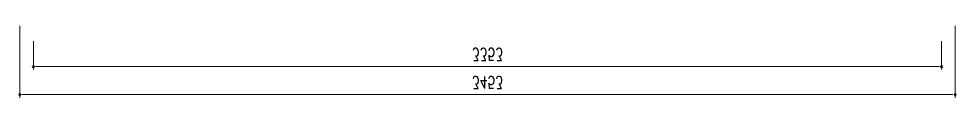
# Model space of a CAD drawing. Header units: inches. Extents: x -6116765 to 6074085, y -988255 to 3489801.
# Drawn here: x 1059374 to 1766446, y -950767 to -895503 of the extents above; entities that cross this region are included whole.
import ezdxf

# ---------------------------------------------------------------- set-up
doc = ezdxf.new("R2010")
doc.units = ezdxf.units.IN
doc.layers.add('Dimensions_Levels', color=30, linetype='Continuous', lineweight=18)
doc.layers.add('Wall', color=7, linetype='Continuous')
doc.styles.add('0020_Notes', font='romans.shx', dxfattribs={"width": 0.75, "height": 40})
doc.dimstyles.new('0020_Dims', dxfattribs={"dimtxt": 40, "dimasz": 16, "dimexe": 10, "dimexo": 5, "dimgap": 20, "dimtad": 1, "dimdec": 0, "dimdsep": 46, "dimtxsty": '0020_Notes', "dimblk": 'DOT', "dimcen": 2.5, "dimclrd": 30, "dimclre": 30, "dimclrt": 90, "dimadec": 0, "dimazin": 0, "dimtfac": 1, "dimtdec": 0, "dimtmove": 0, "dimatfit": 3, "dimldrblk": 'DOT', "dimfxl": 1, "dimtolj": 1, "dimlwd": 18, "dimlwe": 18, "dimarcsym": 0})

# ---------------------------------------------------------------- blocks, each defined once
blk = doc.blocks.new('DOT')
at = {"color": 0, "linetype": 'ByBlock'}
blk.add_line((-0.5, 0), (-1, 0), dxfattribs=at)
at = {"color": 0, "linetype": 'ByBlock', "const_width": 0.5}
blk.add_lwpolyline([(-0.25, 0, 1), (0.25, 0, 1)], format="xyb", close=True, dxfattribs=at)
blk = doc.blocks.new('*D238')
at = {"layer": 'Defpoints', "color": 0, "transparency": 16777216}
for p in [(5243.7, -3955.1), (8596.5, -3955.1), (8596.5, -4043.8)]:
    blk.add_point(p, dxfattribs=at)
at = {"layer": 'Dimensions_Levels', "color": 30, "lineweight": 18, "transparency": 16777216}
for p, q in [((5243.7, -3960.1), (5243.7, -4053.8)), ((8596.5, -3960.1), (8596.5, -4053.8)), ((5259.7, -4043.8), (8580.5, -4043.8))]:
    blk.add_line(p, q, dxfattribs=at)
at = {"layer": 'Dimensions_Levels', "color": 30, "lineweight": 18, "transparency": 16777216, "xscale": 16, "yscale": 16, "zscale": 16, "rotation": 180}
blk.add_blockref('DOT', (5243.7, -4043.8), dxfattribs=at)
at = {"layer": 'Dimensions_Levels', "color": 30, "lineweight": 18, "transparency": 16777216, "xscale": 16, "yscale": 16, "zscale": 16}
blk.add_blockref('DOT', (8596.5, -4043.8), dxfattribs=at)
at = {"layer": 'Dimensions_Levels', "color": 90, "transparency": 16777216, "insert": (6920.1, -4003.8), "char_height": 40, "attachment_point": 5, "style": '0020_Notes'}
blk.add_mtext('\\A1;3353', dxfattribs=at)
blk = doc.blocks.new('_Dot')
at = {"color": 0, "lineweight": -2}
blk.add_line((-0.5, 0), (-1, 0), dxfattribs=at)
at = {"color": 0, "const_width": 0.5}
blk.add_lwpolyline([(-0.25, 0, 1), (0.25, 0, 1)], format="xyb", close=True, dxfattribs=at)
blk = doc.blocks.new('*D239')
at = {"layer": 'Defpoints', "color": 0, "transparency": 16777216}
for p in [(5193.7, -3905.1), (8646.5, -3905.1), (8646.5, -4136)]:
    blk.add_point(p, dxfattribs=at)
at = {"layer": 'Dimensions_Levels', "color": 30, "lineweight": 18, "transparency": 16777216}
for p, q in [((5193.7, -3910.1), (5193.7, -4146)), ((8646.5, -3910.1), (8646.5, -4146)), ((5209.7, -4136), (8630.5, -4136))]:
    blk.add_line(p, q, dxfattribs=at)
at = {"layer": 'Dimensions_Levels', "color": 30, "lineweight": 18, "transparency": 16777216, "xscale": 16, "yscale": 16, "zscale": 16, "rotation": 180}
blk.add_blockref('DOT', (5193.7, -4136), dxfattribs=at)
at = {"layer": 'Dimensions_Levels', "color": 30, "lineweight": 18, "transparency": 16777216, "xscale": 16, "yscale": 16, "zscale": 16}
blk.add_blockref('DOT', (8646.5, -4136), dxfattribs=at)
at = {"layer": 'Dimensions_Levels', "color": 90, "transparency": 16777216, "insert": (6920.1, -4096), "char_height": 40, "attachment_point": 5, "style": '0020_Notes'}
blk.add_mtext('\\A1;3453', dxfattribs=at)
blk = doc.blocks.new('doors_windows_set')
at = {"layer": 'Dimensions_Levels'}
for base, p1, p2, picture, middle in [((8646.5, -4136), (5193.7, -3905.1), (8646.5, -3905.1), '*D239', (6920.1, -4096)), ((8596.5, -4043.8), (5243.7, -3955.1), (8596.5, -3955.1), '*D238', (6920.1, -4003.8))]:
    dim = blk.add_linear_dim(base=base, p1=p1, p2=p2, dimstyle='0020_Dims', override={"dimblk": 'DOT'}, dxfattribs=at)
    dim.commit()
    dim.dimension.update_dxf_attribs({"geometry": picture, "text_midpoint": middle})

msp = doc.modelspace()

# ---------------------------------------------------------------- block references
at = {"layer": 'Wall', "xscale": -204.3088964924482, "yscale": 229.3845259082618, "zscale": 204.3088964924482}
msp.add_blockref('doors_windows_set', (936.069, 266.519), dxfattribs=at)

doc.saveas('drawing.dxf')
